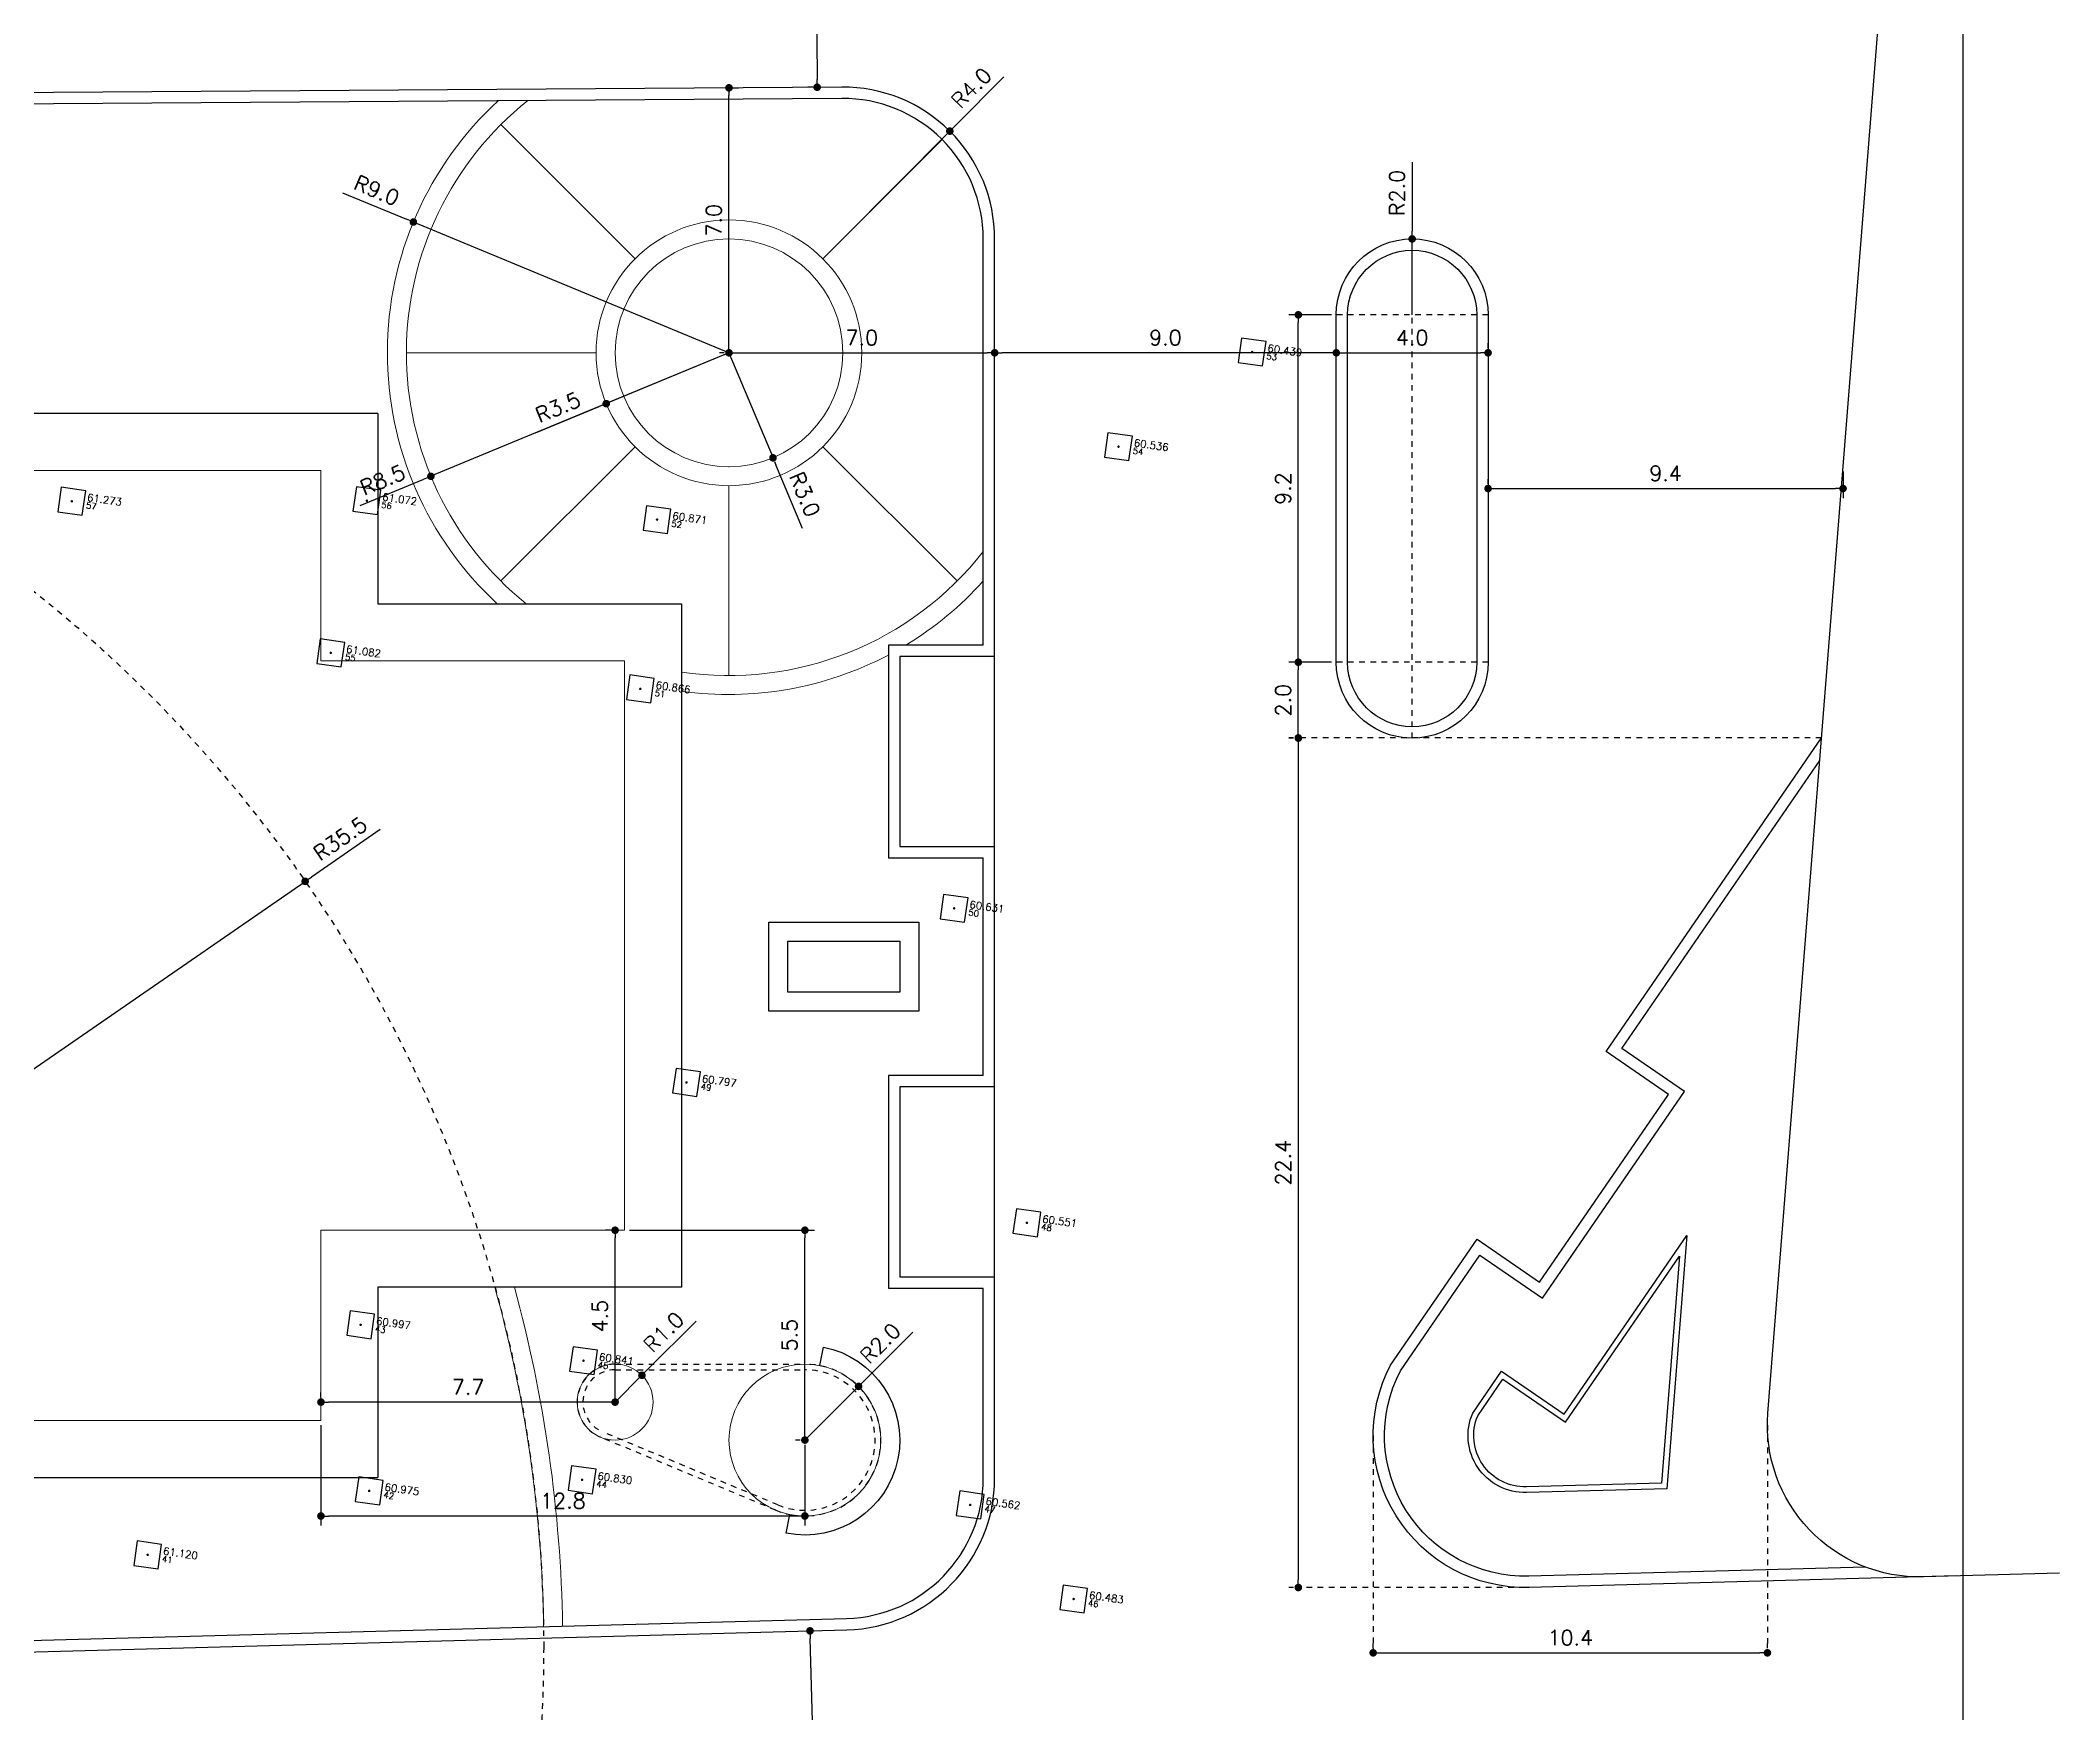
# Model space of a CAD drawing. Extents: x 387222 to 388513, y 9633222 to 9634061.
# Drawn here: x 387808.3 to 387861.5, y 9633325.6 to 9633369.6 of the extents above; entities that cross this region are included whole.
import ezdxf

# ---------------------------------------------------------------- set-up
doc = ezdxf.new("R2010")
doc.units = 0
doc.header["$LTSCALE"] = 0.04921259842519685
doc.header["$PDSIZE"] = -2.5
doc.linetypes.add('ACAD_PROJEÇÃO', pattern=[0.2, 0.1, -0.1])
doc.layers.get('Defpoints').update_dxf_attribs({"color": 8})
for name, color, linetype in [('AI-Cotas', 12, 'Continuous'), ('BANCO', 2, 'Continuous'), ('MEIO-FIO', 3, 'Continuous'), ('P08', 8, 'Continuous'), ('P2', 2, 'Continuous'), ('PROJEÇÃO', 8, 'ACAD_PROJEÇÃO'), ('PT-COTA', 2, 'Continuous'), ('PT-DESC', 9, 'Continuous'), ('PT-PONTO', 1, 'Continuous')]:
    doc.layers.add(name, color=color, linetype=linetype)
doc.layers.add('ARQ_ALVENARIA', color=1, linetype='Continuous', lineweight=0)
doc.layers.add('ARQ_PISO', color=7, linetype='Continuous', lineweight=13)
doc.styles.add('ROMANS', font='ROMANS.shx')
doc.styles.add('RS200', font='romans.shx', dxfattribs={"height": 0.4})
doc.dimstyles.new('Cota 200', dxfattribs={"dimscale": 0.2, "dimtxt": 0.4, "dimasz": 1, "dimexe": 1.25, "dimexo": 0.625, "dimgap": 1, "dimtad": 1, "dimzin": 4, "dimdsep": 46, "dimtxsty": 'RS200', "dimblk": 'DOT', "dimcen": 0.1, "dimclrt": 2, "dimadec": 0, "dimazin": 0, "dimtfac": 1, "dimtix": 1, "dimtmove": 0, "dimatfit": 3, "dimldrblk": 'DOT', "dimfxl": 1, "dimarcsym": 0})

# ---------------------------------------------------------------- blocks, each defined once
blk = doc.blocks.new('MARCO')
at = {"color": 3}
blk.add_lwpolyline([(-2.5, -2.5), (2.5, -2.5), (2.5, 2.5), (-2.5, 2.5)], close=True, dxfattribs=at)
at = {"color": 1, "const_width": 0.25}
blk.add_lwpolyline([(-0.125, 0, 1), (0.125, 0, 1)], format="xyb", close=True, dxfattribs=at)
blk.add_point((0, 0))
at = {"layer": 'PT-COTA', "style": 'ROMANS'}
blk.add_attdef('COTA', (3.004277220703923, 0.5), '', height=1.5, dxfattribs=at)
at = {"layer": 'PT-DESC', "style": 'ROMANS', "flags": 8}
blk.add_attdef('DESC', (3.004277220703923, -2.3), '', height=1, dxfattribs=at)
at = {"layer": 'PT-PONTO', "style": 'ROMANS'}
blk.add_attdef('PONTO', (3.004277220703923, -1), '', height=1.25, dxfattribs=at)
blk = doc.blocks.new('_Dot')
at = {"color": 0, "linetype": 'ByBlock', "lineweight": -2}
blk.add_line((-0.5, 0), (-1, 0), dxfattribs=at)
at = {"color": 0, "linetype": 'ByBlock', "const_width": 0.5}
blk.add_lwpolyline([(-0.25, 0, 1), (0.25, 0, 1)], format="xyb", close=True, dxfattribs=at)
blk = doc.blocks.new('*D11')
at = {"layer": 'AI-Cotas', "color": 0, "lineweight": -2, "transparency": 16777216}
for p, q in [((387826.4427362485, 9633361.594900776), (387826.4427362485, 9633368.174200764)), ((387826.520118282, 9633368.374200763), (387826.6927362485, 9633368.374200763)), ((387826.3177362485, 9633361.394900776), (387826.1927362485, 9633361.394900776))]:
    blk.add_line(p, q, dxfattribs=at)
at = {"layer": 'Defpoints', "color": 0, "transparency": 16777216}
for p in [(387826.395118282, 9633368.374200763), (387826.4427362485, 9633368.374200763), (387826.4427362485, 9633361.394900776)]:
    blk.add_point(p, dxfattribs=at)
at = {"layer": 'AI-Cotas', "color": 0, "lineweight": -2, "transparency": 16777216, "xscale": 0.2, "yscale": 0.2, "zscale": 0.2}
for p, rotation in [((387826.4427362485, 9633368.374200763), 90), ((387826.4427362485, 9633361.394900776), 270)]:
    blk.add_blockref('_Dot', p, dxfattribs=dict(at, rotation=rotation))
at = {"layer": 'AI-Cotas', "color": 2, "transparency": 16777216, "insert": (387826.0427362469, 9633364.884550769), "char_height": 0.4, "attachment_point": 5, "rotation": 90, "style": 'RS200'}
blk.add_mtext('7.0', dxfattribs=at)
blk = doc.blocks.new('*D12')
at = {"layer": 'AI-Cotas', "color": 0, "lineweight": -2, "transparency": 16777216}
for p, q in [((387826.4427362485, 9633361.519900776), (387826.4427362485, 9633361.644900776)), ((387833.4427362485, 9633361.519900776), (387833.4427362485, 9633361.644900776)), ((387826.6427362485, 9633361.394900776), (387833.2427362485, 9633361.394900776))]:
    blk.add_line(p, q, dxfattribs=at)
at = {"layer": 'Defpoints', "color": 0, "transparency": 16777216}
for p in [(387826.4427362485, 9633361.394900776), (387833.4427362485, 9633361.394900776), (387833.4427362485, 9633361.394900776)]:
    blk.add_point(p, dxfattribs=at)
at = {"layer": 'AI-Cotas', "color": 0, "lineweight": -2, "transparency": 16777216, "xscale": 0.2, "yscale": 0.2, "zscale": 0.2, "rotation": 180}
blk.add_blockref('_Dot', (387826.4427362485, 9633361.394900776), dxfattribs=at)
at = {"layer": 'AI-Cotas', "color": 0, "lineweight": -2, "transparency": 16777216, "xscale": 0.2, "yscale": 0.2, "zscale": 0.2}
blk.add_blockref('_Dot', (387833.4427362485, 9633361.394900776), dxfattribs=at)
at = {"layer": 'AI-Cotas', "color": 2, "transparency": 16777216, "insert": (387829.9427362485, 9633361.794900777), "char_height": 0.4, "attachment_point": 5, "style": 'RS200'}
blk.add_mtext('7.0', dxfattribs=at)
blk = doc.blocks.new('*D13')
at = {"layer": 'AI-Cotas', "color": 0, "lineweight": -2, "transparency": 16777216}
for p, q in [((387833.6843019566, 9633368.665504316), (387832.40243637, 9633367.374863058)), ((387829.4427362448, 9633364.39490078), (387832.2614982687, 9633367.232960092))]:
    blk.add_line(p, q, dxfattribs=at)
at = {"layer": 'Defpoints', "color": 0, "transparency": 16777216}
for p in [(387832.2614982687, 9633367.232960092), (387829.4427362448, 9633364.39490078)]:
    blk.add_point(p, dxfattribs=at)
at = {"layer": 'AI-Cotas', "color": 0, "lineweight": -2, "transparency": 16777216, "xscale": 0.2, "yscale": 0.2, "zscale": 0.2, "rotation": 225.1954540885216}
blk.add_blockref('_Dot', (387832.2614982687, 9633367.232960092), dxfattribs=at)
at = {"layer": 'AI-Cotas', "color": 2, "transparency": 16777216, "insert": (387832.8300322816, 9633368.373011373), "char_height": 0.4, "attachment_point": 5, "rotation": 45.19545408852163, "style": 'RS200'}
blk.add_mtext('R4.0', dxfattribs=at)
blk = doc.blocks.new('*D14')
at = {"layer": 'AI-Cotas', "color": 0, "lineweight": -2, "transparency": 16777216}
for p, q in [((387826.4427362545, 9633361.394900773), (387823.2091578855, 9633360.055508763)), ((387821.3438011138, 9633359.282852693), (387823.0243819784, 9633359.978972076))]:
    blk.add_line(p, q, dxfattribs=at)
at = {"layer": 'Defpoints', "color": 0, "transparency": 16777216}
for p in [(387826.4427362545, 9633361.394900773), (387823.2091578855, 9633360.055508763)]:
    blk.add_point(p, dxfattribs=at)
at = {"layer": 'AI-Cotas', "color": 0, "lineweight": -2, "transparency": 16777216, "xscale": 0.2, "yscale": 0.2, "zscale": 0.2, "rotation": 22.49999991658616}
blk.add_blockref('_Dot', (387823.2091578855, 9633360.055508763), dxfattribs=at)
at = {"layer": 'AI-Cotas', "color": 2, "transparency": 16777216, "insert": (387821.93863022, 9633359.962195855), "char_height": 0.4, "attachment_point": 5, "rotation": 22.499999916586166, "style": 'RS200'}
blk.add_mtext('R3.5', dxfattribs=at)
blk = doc.blocks.new('*D15')
at = {"layer": 'AI-Cotas', "color": 0, "lineweight": -2, "transparency": 16777216}
for p, q in [((387826.4427362443, 9633361.394900784), (387827.6031836481, 9633358.628429769)), ((387828.3841831684, 9633356.766550869), (387827.6805468076, 9633358.443998368))]:
    blk.add_line(p, q, dxfattribs=at)
at = {"layer": 'Defpoints', "color": 0, "transparency": 16777216}
for p in [(387826.4427362443, 9633361.394900784), (387827.6031836481, 9633358.628429769)]:
    blk.add_point(p, dxfattribs=at)
at = {"layer": 'AI-Cotas', "color": 0, "lineweight": -2, "transparency": 16777216, "xscale": 0.2, "yscale": 0.2, "zscale": 0.2, "rotation": 112.7565136946355}
blk.add_blockref('_Dot', (387827.6031836481, 9633358.628429769), dxfattribs=at)
at = {"layer": 'AI-Cotas', "color": 2, "transparency": 16777216, "insert": (387828.4399093688, 9633357.667785238), "char_height": 0.4, "attachment_point": 5, "rotation": 292.7565136946355, "style": 'RS200'}
blk.add_mtext('R3.0', dxfattribs=at)
blk = doc.blocks.new('*D16')
at = {"layer": 'AI-Cotas', "color": 0, "lineweight": -2, "transparency": 16777216}
for p, q in [((387816.2624636847, 9633365.611707738), (387817.9430445503, 9633364.915588357)), ((387826.4427362531, 9633361.394900803), (387818.1278204573, 9633364.83905167))]:
    blk.add_line(p, q, dxfattribs=at)
at = {"layer": 'Defpoints', "color": 0, "transparency": 16777216}
for p in [(387818.1278204573, 9633364.83905167), (387826.4427362531, 9633361.394900803)]:
    blk.add_point(p, dxfattribs=at)
at = {"layer": 'AI-Cotas', "color": 0, "lineweight": -2, "transparency": 16777216, "xscale": 0.2, "yscale": 0.2, "zscale": 0.2, "rotation": 337.5000001377822}
blk.add_blockref('_Dot', (387818.1278204573, 9633364.83905167), dxfattribs=at)
at = {"layer": 'AI-Cotas', "color": 2, "transparency": 16777216, "insert": (387817.1634395365, 9633365.671468204), "char_height": 0.4, "attachment_point": 5, "rotation": 337.5000001377822, "style": 'RS200'}
blk.add_mtext('R9.0', dxfattribs=at)
blk = doc.blocks.new('*D17')
at = {"layer": 'AI-Cotas', "color": 0, "lineweight": -2, "transparency": 16777216}
for p, q in [((387826.4427362434, 9633361.394900778), (387818.5897602225, 9633358.1420916)), ((387816.7244034521, 9633357.369435525), (387818.4049843159, 9633358.065554913))]:
    blk.add_line(p, q, dxfattribs=at)
at = {"layer": 'Defpoints', "color": 0, "transparency": 16777216}
for p in [(387826.4427362434, 9633361.394900778), (387818.5897602225, 9633358.1420916)]:
    blk.add_point(p, dxfattribs=at)
at = {"layer": 'AI-Cotas', "color": 0, "lineweight": -2, "transparency": 16777216, "xscale": 0.2, "yscale": 0.2, "zscale": 0.2, "rotation": 22.50000003263429}
blk.add_blockref('_Dot', (387818.5897602225, 9633358.1420916), dxfattribs=at)
at = {"layer": 'AI-Cotas', "color": 2, "transparency": 16777216, "insert": (387817.3192325574, 9633358.048778689), "char_height": 0.4, "attachment_point": 5, "rotation": 22.500000032634293, "style": 'RS200'}
blk.add_mtext('R8.5', dxfattribs=at)
blk = doc.blocks.new('*D49')
at = {"layer": 'AI-Cotas', "color": 0, "lineweight": -2, "transparency": 16777216}
for p, q in [((387817.2512337156, 9633348.836769734), (387815.4408083037, 9633347.586825803)), ((387786.0625413936, 9633327.30364474), (387815.2762241755, 9633347.473194536))]:
    blk.add_line(p, q, dxfattribs=at)
at = {"layer": 'Defpoints', "color": 0, "transparency": 16777216}
for p in [(387815.2762241755, 9633347.473194536), (387786.0625413936, 9633327.30364474)]:
    blk.add_point(p, dxfattribs=at)
at = {"layer": 'AI-Cotas', "color": 0, "lineweight": -2, "transparency": 16777216, "xscale": 0.2, "yscale": 0.2, "zscale": 0.2, "rotation": 214.6217609972688}
blk.add_blockref('_Dot', (387815.2762241755, 9633347.473194536), dxfattribs=at)
at = {"layer": 'AI-Cotas', "color": 2, "transparency": 16777216, "insert": (387816.2010505414, 9633348.597781658), "char_height": 0.4, "attachment_point": 5, "rotation": 34.621760997268744, "style": 'RS200'}
blk.add_mtext('R35.5', dxfattribs=at)
blk = doc.blocks.new('*D68')
at = {"layer": 'AI-Cotas', "color": 0, "lineweight": -2, "transparency": 16777216}
for p, q in [((387823.3177362483, 9633338.284076395), (387823.1927362483, 9633338.284076395)), ((387823.4427362483, 9633333.956735156), (387823.4427362483, 9633338.084076395)), ((387823.3177362483, 9633333.756735157), (387823.1927362483, 9633333.756735157))]:
    blk.add_line(p, q, dxfattribs=at)
at = {"layer": 'Defpoints', "color": 0, "transparency": 16777216}
for p in [(387823.4427362483, 9633338.284076395), (387823.4427362483, 9633338.284076395), (387823.4427362483, 9633333.756735157)]:
    blk.add_point(p, dxfattribs=at)
at = {"layer": 'AI-Cotas', "color": 0, "lineweight": -2, "transparency": 16777216, "xscale": 0.2, "yscale": 0.2, "zscale": 0.2}
for p, rotation in [((387823.4427362483, 9633338.284076395), 90), ((387823.4427362483, 9633333.756735157), 270)]:
    blk.add_blockref('_Dot', p, dxfattribs=dict(at, rotation=rotation))
at = {"layer": 'AI-Cotas', "color": 2, "transparency": 16777216, "insert": (387823.0427362467, 9633336.020405777), "char_height": 0.4, "attachment_point": 5, "rotation": 90, "style": 'RS200'}
blk.add_mtext('4.5', dxfattribs=at)
blk = doc.blocks.new('*D69')
at = {"layer": 'AI-Cotas', "color": 0, "lineweight": -2, "transparency": 16777216}
for p, q in [((387815.6927362485, 9633333.881735157), (387815.6927362485, 9633334.006735157)), ((387823.4427362483, 9633333.881735157), (387823.4427362483, 9633334.006735157)), ((387823.2427362483, 9633333.756735157), (387815.8927362485, 9633333.756735157))]:
    blk.add_line(p, q, dxfattribs=at)
at = {"layer": 'Defpoints', "color": 0, "transparency": 16777216}
for p in [(387815.6927362485, 9633333.756735157), (387815.6927362485, 9633333.756735157), (387823.4427362483, 9633333.756735157)]:
    blk.add_point(p, dxfattribs=at)
at = {"layer": 'AI-Cotas', "color": 0, "lineweight": -2, "transparency": 16777216, "xscale": 0.2, "yscale": 0.2, "zscale": 0.2, "rotation": 180}
blk.add_blockref('_Dot', (387815.6927362485, 9633333.756735157), dxfattribs=at)
at = {"layer": 'AI-Cotas', "color": 0, "lineweight": -2, "transparency": 16777216, "xscale": 0.2, "yscale": 0.2, "zscale": 0.2}
blk.add_blockref('_Dot', (387823.4427362483, 9633333.756735157), dxfattribs=at)
at = {"layer": 'AI-Cotas', "color": 2, "transparency": 16777216, "insert": (387819.5677362484, 9633334.156735158), "char_height": 0.4, "attachment_point": 5, "style": 'RS200'}
blk.add_mtext('7.7', dxfattribs=at)
blk = doc.blocks.new('*D70')
at = {"layer": 'AI-Cotas', "color": 0, "lineweight": -2, "transparency": 16777216}
for p, q in [((387823.8177362485, 9633338.284076395), (387828.692736249, 9633338.284076395)), ((387828.442736249, 9633332.956735156), (387828.442736249, 9633338.084076395)), ((387828.317736249, 9633332.756735157), (387828.192736249, 9633332.756735157))]:
    blk.add_line(p, q, dxfattribs=at)
at = {"layer": 'Defpoints', "color": 0, "transparency": 16777216}
for p in [(387823.6927362485, 9633338.284076395), (387828.442736249, 9633338.284076395), (387828.442736249, 9633332.756735157)]:
    blk.add_point(p, dxfattribs=at)
at = {"layer": 'AI-Cotas', "color": 0, "lineweight": -2, "transparency": 16777216, "xscale": 0.2, "yscale": 0.2, "zscale": 0.2}
for p, rotation in [((387828.442736249, 9633338.284076395), 90), ((387828.442736249, 9633332.756735157), 270)]:
    blk.add_blockref('_Dot', p, dxfattribs=dict(at, rotation=rotation))
at = {"layer": 'AI-Cotas', "color": 2, "transparency": 16777216, "insert": (387828.0427362474, 9633335.520405777), "char_height": 0.4, "attachment_point": 5, "rotation": 90, "style": 'RS200'}
blk.add_mtext('5.5', dxfattribs=at)
blk = doc.blocks.new('*D71')
at = {"layer": 'AI-Cotas', "color": 0, "lineweight": -2, "transparency": 16777216}
for p, q in [((387815.6927362485, 9633333.149076395), (387815.6927362485, 9633330.506735157)), ((387828.442736249, 9633332.631735157), (387828.442736249, 9633330.506735157)), ((387828.2427362489, 9633330.756735157), (387815.8927362485, 9633330.756735157))]:
    blk.add_line(p, q, dxfattribs=at)
at = {"layer": 'Defpoints', "color": 0, "transparency": 16777216}
for p in [(387815.6927362485, 9633333.274076395), (387828.442736249, 9633332.756735157), (387815.6927362485, 9633330.756735157)]:
    blk.add_point(p, dxfattribs=at)
at = {"layer": 'AI-Cotas', "color": 0, "lineweight": -2, "transparency": 16777216, "xscale": 0.2, "yscale": 0.2, "zscale": 0.2, "rotation": 180}
blk.add_blockref('_Dot', (387815.6927362485, 9633330.756735157), dxfattribs=at)
at = {"layer": 'AI-Cotas', "color": 0, "lineweight": -2, "transparency": 16777216, "xscale": 0.2, "yscale": 0.2, "zscale": 0.2}
blk.add_blockref('_Dot', (387828.442736249, 9633330.756735157), dxfattribs=at)
at = {"layer": 'AI-Cotas', "color": 2, "transparency": 16777216, "insert": (387822.0677362487, 9633331.156735158), "char_height": 0.4, "attachment_point": 5, "style": 'RS200'}
blk.add_mtext('12.8', dxfattribs=at)
blk = doc.blocks.new('*D72')
at = {"layer": 'AI-Cotas', "color": 0, "lineweight": -2, "transparency": 16777216}
for p, q in [((387825.5775252599, 9633335.891524218), (387824.2912643729, 9633334.605263293)), ((387823.4427362466, 9633333.756735139), (387824.1498430185, 9633334.463841934))]:
    blk.add_line(p, q, dxfattribs=at)
at = {"layer": 'Defpoints', "color": 0, "transparency": 16777216}
for p in [(387824.1498430185, 9633334.463841934), (387823.4427362466, 9633333.756735139)]:
    blk.add_point(p, dxfattribs=at)
at = {"layer": 'AI-Cotas', "color": 0, "lineweight": -2, "transparency": 16777216, "xscale": 0.2, "yscale": 0.2, "zscale": 0.2, "rotation": 225.0000008678319}
blk.add_blockref('_Dot', (387824.1498430185, 9633334.463841934), dxfattribs=at)
at = {"layer": 'AI-Cotas', "color": 2, "transparency": 16777216, "insert": (387824.7222627755, 9633335.601947142), "char_height": 0.4, "attachment_point": 5, "rotation": 45.00000086783188, "style": 'RS200'}
blk.add_mtext('R1.0', dxfattribs=at)
blk = doc.blocks.new('*D73')
at = {"layer": 'AI-Cotas', "color": 0, "lineweight": -2, "transparency": 16777216}
for p, q in [((387831.2846320709, 9633335.598630987), (387829.9983711671, 9633334.312370079)), ((387828.4427362513, 9633332.756735157), (387829.8569498109, 9633334.170948721))]:
    blk.add_line(p, q, dxfattribs=at)
at = {"layer": 'Defpoints', "color": 0, "transparency": 16777216}
for p in [(387829.8569498109, 9633334.170948721), (387828.4427362513, 9633332.756735157)]:
    blk.add_point(p, dxfattribs=at)
at = {"layer": 'AI-Cotas', "color": 0, "lineweight": -2, "transparency": 16777216, "xscale": 0.2, "yscale": 0.2, "zscale": 0.2, "rotation": 225.0000000943296}
blk.add_blockref('_Dot', (387829.8569498109, 9633334.170948721), dxfattribs=at)
at = {"layer": 'AI-Cotas', "color": 2, "transparency": 16777216, "insert": (387830.4293695828, 9633335.309053924), "char_height": 0.4, "attachment_point": 5, "rotation": 45.00000009432955, "style": 'RS200'}
blk.add_mtext('R2.0', dxfattribs=at)
blk = doc.blocks.new('*D74')
at = {"layer": 'AI-Cotas', "color": 0, "lineweight": -2, "transparency": 16777216}
for p, q in [((387828.7878468646, 9633319.934255145), (387828.5833707334, 9633327.531503892)), ((387828.7029445327, 9633327.734794587), (387828.8278992829, 9633327.73815768)), ((387828.9181825655, 9633319.73769064), (387829.0431373157, 9633319.741053734))]:
    blk.add_line(p, q, dxfattribs=at)
at = {"layer": 'Defpoints', "color": 0, "transparency": 16777216}
for p in [(387828.5779897826, 9633327.731431492), (387828.5779897826, 9633327.731431492), (387828.7932278154, 9633319.734327545)]:
    blk.add_point(p, dxfattribs=at)
at = {"layer": 'AI-Cotas', "color": 0, "lineweight": -2, "transparency": 16777216, "xscale": 0.2, "yscale": 0.2, "zscale": 0.2}
for p, rotation in [((387828.5779897826, 9633327.731431492), 91.54171490880434), ((387828.7932278154, 9633319.734327545), 271.5417149088043)]:
    blk.add_blockref('_Dot', p, dxfattribs=dict(at, rotation=rotation))
at = {"layer": 'AI-Cotas', "color": 2, "transparency": 16777216, "insert": (387829.0854639993, 9633323.743641421), "char_height": 0.4, "attachment_point": 5, "rotation": 271.54171490880435, "style": 'RS200'}
blk.add_mtext('8.0', dxfattribs=at)
blk = doc.blocks.new('*D76')
at = {"layer": 'AI-Cotas', "color": 0, "lineweight": -2, "transparency": 16777216}
for p, q in [((387828.5869820709, 9633376.389341483), (387828.46198498, 9633376.38848866)), ((387828.7133436782, 9633376.190198962), (387828.7651953141, 9633368.59037584)), ((387828.6415627404, 9633368.389527673), (387828.5165656494, 9633368.38867485))]:
    blk.add_line(p, q, dxfattribs=at)
at = {"layer": 'Defpoints', "color": 0, "transparency": 16777216}
for p in [(387828.7119791616, 9633376.390194306), (387828.7665598311, 9633368.390380496), (387828.7665598309, 9633368.390380496)]:
    blk.add_point(p, dxfattribs=at)
at = {"layer": 'AI-Cotas', "color": 0, "lineweight": -2, "transparency": 16777216, "xscale": 0.2, "yscale": 0.2, "zscale": 0.2}
for p, rotation in [((387828.7119791614, 9633376.390194306), 90.39090828289801), ((387828.7665598309, 9633368.390380496), 270.390908282898)]:
    blk.add_blockref('_Dot', p, dxfattribs=dict(at, rotation=rotation))
at = {"layer": 'AI-Cotas', "color": 2, "transparency": 16777216, "insert": (387829.1392601873, 9633372.393016435), "char_height": 0.4, "attachment_point": 5, "rotation": 270.390908282898, "style": 'RS200'}
blk.add_mtext('8.0', dxfattribs=at)
blk = doc.blocks.new('*D79')
at = {"layer": 'AI-Cotas', "color": 0, "lineweight": -2, "transparency": 16777216}
for p, q in [((387833.4427362485, 9633361.519900776), (387833.4427362485, 9633361.644900776)), ((387842.4427362485, 9633361.519900776), (387842.4427362485, 9633361.644900776)), ((387842.2427362485, 9633361.394900776), (387833.6427362485, 9633361.394900776))]:
    blk.add_line(p, q, dxfattribs=at)
at = {"layer": 'Defpoints', "color": 0, "transparency": 16777216}
for p in [(387833.4427362485, 9633361.394900776), (387833.4427362485, 9633361.394900776), (387842.4427362485, 9633361.394900776)]:
    blk.add_point(p, dxfattribs=at)
at = {"layer": 'AI-Cotas', "color": 0, "lineweight": -2, "transparency": 16777216, "xscale": 0.2, "yscale": 0.2, "zscale": 0.2, "rotation": 180}
blk.add_blockref('_Dot', (387833.4427362485, 9633361.394900776), dxfattribs=at)
at = {"layer": 'AI-Cotas', "color": 0, "lineweight": -2, "transparency": 16777216, "xscale": 0.2, "yscale": 0.2, "zscale": 0.2}
blk.add_blockref('_Dot', (387842.4427362485, 9633361.394900776), dxfattribs=at)
at = {"layer": 'AI-Cotas', "color": 2, "transparency": 16777216, "insert": (387837.9427362485, 9633361.794900777), "char_height": 0.4, "attachment_point": 5, "style": 'RS200'}
blk.add_mtext('9.0', dxfattribs=at)
blk = doc.blocks.new('*D80')
at = {"layer": 'AI-Cotas', "color": 0, "lineweight": -2, "transparency": 16777216}
for p, q in [((387846.4427362485, 9633357.944900777), (387846.4427362485, 9633358.069900777)), ((387846.6427362485, 9633357.819900777), (387855.5949964083, 9633357.819900777)), ((387855.7949964083, 9633358.269900776), (387855.7949964083, 9633357.569900777))]:
    blk.add_line(p, q, dxfattribs=at)
at = {"layer": 'Defpoints', "color": 0, "transparency": 16777216}
for p in [(387855.7949964083, 9633358.394900776), (387846.4427362485, 9633357.819900777), (387855.7949964083, 9633357.819900777)]:
    blk.add_point(p, dxfattribs=at)
at = {"layer": 'AI-Cotas', "color": 0, "lineweight": -2, "transparency": 16777216, "xscale": 0.2, "yscale": 0.2, "zscale": 0.2, "rotation": 180}
blk.add_blockref('_Dot', (387846.4427362485, 9633357.819900777), dxfattribs=at)
at = {"layer": 'AI-Cotas', "color": 0, "lineweight": -2, "transparency": 16777216, "xscale": 0.2, "yscale": 0.2, "zscale": 0.2}
blk.add_blockref('_Dot', (387855.7949964083, 9633357.819900777), dxfattribs=at)
at = {"layer": 'AI-Cotas', "color": 2, "transparency": 16777216, "insert": (387851.1188663284, 9633358.219900778), "char_height": 0.4, "attachment_point": 5, "style": 'RS200'}
blk.add_mtext('9.4', dxfattribs=at)
blk = doc.blocks.new('*D81')
at = {"layer": 'AI-Cotas', "color": 0, "lineweight": -2, "transparency": 16777216}
for p, q in [((387842.4427362485, 9633361.519900776), (387842.4427362485, 9633361.644900776)), ((387846.4427362485, 9633361.519900776), (387846.4427362485, 9633361.644900776)), ((387842.6427362485, 9633361.394900776), (387846.2427362485, 9633361.394900776))]:
    blk.add_line(p, q, dxfattribs=at)
at = {"layer": 'Defpoints', "color": 0, "transparency": 16777216}
for p in [(387842.4427362485, 9633361.394900776), (387846.4427362485, 9633361.394900776), (387846.4427362485, 9633361.394900776)]:
    blk.add_point(p, dxfattribs=at)
at = {"layer": 'AI-Cotas', "color": 0, "lineweight": -2, "transparency": 16777216, "xscale": 0.2, "yscale": 0.2, "zscale": 0.2, "rotation": 180}
blk.add_blockref('_Dot', (387842.4427362485, 9633361.394900776), dxfattribs=at)
at = {"layer": 'AI-Cotas', "color": 0, "lineweight": -2, "transparency": 16777216, "xscale": 0.2, "yscale": 0.2, "zscale": 0.2}
blk.add_blockref('_Dot', (387846.4427362485, 9633361.394900776), dxfattribs=at)
at = {"layer": 'AI-Cotas', "color": 2, "transparency": 16777216, "insert": (387844.4427362485, 9633361.794900777), "char_height": 0.4, "attachment_point": 5, "style": 'RS200'}
blk.add_mtext('4.0', dxfattribs=at)
blk = doc.blocks.new('*D82')
at = {"layer": 'AI-Cotas', "color": 0, "lineweight": -2, "transparency": 16777216}
for p, q in [((387844.4427362488, 9633366.413948389), (387844.4427362488, 9633364.594900768)), ((387844.4427362485, 9633362.394900776), (387844.4427362488, 9633364.394900769))]:
    blk.add_line(p, q, dxfattribs=at)
at = {"layer": 'Defpoints', "color": 0, "transparency": 16777216}
for p in [(387844.4427362488, 9633364.394900769), (387844.4427362485, 9633362.394900776)]:
    blk.add_point(p, dxfattribs=at)
at = {"layer": 'AI-Cotas', "color": 0, "lineweight": -2, "transparency": 16777216, "xscale": 0.2, "yscale": 0.2, "zscale": 0.2, "rotation": 270}
blk.add_blockref('_Dot', (387844.4427362488, 9633364.394900769), dxfattribs=at)
at = {"layer": 'AI-Cotas', "color": 2, "transparency": 16777216, "insert": (387844.0427362472, 9633365.60442458), "char_height": 0.4, "attachment_point": 5, "rotation": 90, "style": 'RS200'}
blk.add_mtext('R2.0', dxfattribs=at)
blk = doc.blocks.new('*D83')
at = {"layer": 'AI-Cotas', "color": 0, "lineweight": -2, "transparency": 16777216}
for p, q in [((387842.3177362485, 9633362.394900776), (387841.1927362485, 9633362.394900776)), ((387841.4427362485, 9633353.444900775), (387841.4427362485, 9633362.194900777)), ((387842.3177362485, 9633353.244900776), (387841.1927362485, 9633353.244900776))]:
    blk.add_line(p, q, dxfattribs=at)
at = {"layer": 'Defpoints', "color": 0, "transparency": 16777216}
for p in [(387841.4427362485, 9633362.394900776), (387842.4427362485, 9633362.394900776), (387842.4427362485, 9633353.244900776)]:
    blk.add_point(p, dxfattribs=at)
at = {"layer": 'AI-Cotas', "color": 0, "lineweight": -2, "transparency": 16777216, "xscale": 0.2, "yscale": 0.2, "zscale": 0.2}
for p, rotation in [((387841.4427362485, 9633362.394900776), 90), ((387841.4427362485, 9633353.244900776), 270)]:
    blk.add_blockref('_Dot', p, dxfattribs=dict(at, rotation=rotation))
at = {"layer": 'AI-Cotas', "color": 2, "transparency": 16777216, "insert": (387841.0427362469, 9633357.819900777), "char_height": 0.4, "attachment_point": 5, "rotation": 90, "style": 'RS200'}
blk.add_mtext('9.2', dxfattribs=at)
blk = doc.blocks.new('*D84')
at = {"layer": 'AI-Cotas', "color": 0, "lineweight": -2, "transparency": 16777216}
for p, q in [((387843.4150714953, 9633327.27811866), (387843.4150714953, 9633327.40311866)), ((387843.6150714953, 9633327.15311866), (387853.6026345521, 9633327.15311866)), ((387853.8026345521, 9633327.27811866), (387853.8026345521, 9633327.40311866))]:
    blk.add_line(p, q, dxfattribs=at)
at = {"layer": 'Defpoints', "color": 0, "transparency": 16777216}
for p in [(387843.4150714953, 9633327.15311866), (387853.8026345521, 9633327.15311866), (387853.8026345521, 9633327.15311866)]:
    blk.add_point(p, dxfattribs=at)
at = {"layer": 'AI-Cotas', "color": 0, "lineweight": -2, "transparency": 16777216, "xscale": 0.2, "yscale": 0.2, "zscale": 0.2, "rotation": 180}
blk.add_blockref('_Dot', (387843.4150714953, 9633327.15311866), dxfattribs=at)
at = {"layer": 'AI-Cotas', "color": 0, "lineweight": -2, "transparency": 16777216, "xscale": 0.2, "yscale": 0.2, "zscale": 0.2}
blk.add_blockref('_Dot', (387853.8026345521, 9633327.15311866), dxfattribs=at)
at = {"layer": 'AI-Cotas', "color": 2, "transparency": 16777216, "insert": (387848.6088530237, 9633327.553118661), "char_height": 0.4, "attachment_point": 5, "style": 'RS200'}
blk.add_mtext('10.4', dxfattribs=at)
blk = doc.blocks.new('*D85')
at = {"layer": 'AI-Cotas', "color": 0, "lineweight": -2, "transparency": 16777216}
for p, q in [((387841.3177362485, 9633351.251200968), (387841.1927362485, 9633351.251200968)), ((387841.4427362485, 9633351.05120097), (387841.4427362485, 9633329.073542597)), ((387841.3177362485, 9633328.873542598), (387841.1927362485, 9633328.873542598))]:
    blk.add_line(p, q, dxfattribs=at)
at = {"layer": 'Defpoints', "color": 0, "transparency": 16777216}
for p in [(387841.4427362485, 9633351.251200968), (387841.4427362485, 9633328.873542598), (387841.4427362485, 9633328.873542598)]:
    blk.add_point(p, dxfattribs=at)
at = {"layer": 'AI-Cotas', "color": 0, "lineweight": -2, "transparency": 16777216, "xscale": 0.2, "yscale": 0.2, "zscale": 0.2}
for p, rotation in [((387841.4427362485, 9633351.251200968), 90), ((387841.4427362485, 9633328.873542598), 270)]:
    blk.add_blockref('_Dot', p, dxfattribs=dict(at, rotation=rotation))
at = {"layer": 'AI-Cotas', "color": 2, "transparency": 16777216, "insert": (387841.0427362469, 9633340.062371783), "char_height": 0.4, "attachment_point": 5, "rotation": 90, "style": 'RS200'}
blk.add_mtext('22.4', dxfattribs=at)
blk = doc.blocks.new('*D86')
at = {"layer": 'AI-Cotas', "color": 0, "lineweight": -2, "transparency": 16777216}
for p, q in [((387841.3177362485, 9633353.244900776), (387841.1927362485, 9633353.244900776)), ((387841.4427362485, 9633351.444900775), (387841.4427362485, 9633353.044900777)), ((387841.3177362485, 9633351.244900776), (387841.1927362485, 9633351.244900776))]:
    blk.add_line(p, q, dxfattribs=at)
at = {"layer": 'Defpoints', "color": 0, "transparency": 16777216}
for p in [(387841.4427362485, 9633353.244900776), (387841.4427362485, 9633353.244900776), (387841.4427362485, 9633351.244900776)]:
    blk.add_point(p, dxfattribs=at)
at = {"layer": 'AI-Cotas', "color": 0, "lineweight": -2, "transparency": 16777216, "xscale": 0.2, "yscale": 0.2, "zscale": 0.2}
for p, rotation in [((387841.4427362485, 9633353.244900776), 90), ((387841.4427362485, 9633351.244900776), 270)]:
    blk.add_blockref('_Dot', p, dxfattribs=dict(at, rotation=rotation))
at = {"layer": 'AI-Cotas', "color": 2, "transparency": 16777216, "insert": (387841.0427362469, 9633352.244900776), "char_height": 0.4, "attachment_point": 5, "rotation": 90, "style": 'RS200'}
blk.add_mtext('2.0', dxfattribs=at)

msp = doc.modelspace()

# ---------------------------------------------------------------- linework, layer by layer
msp.add_lwpolyline([(387858.9517112991, 9633314.76413763), (387734.9517112991, 9633314.76413763), (387734.9517112991, 9633378.76413763), (387858.9517112991, 9633378.76413763)], close=True)
for p in [(387840.2253736241, 9633361.415948413, 60.4385834), (387836.7046516591, 9633358.922614919), (387809.1268633031, 9633357.484132363, 61.8069496), (387816.9037149211, 9633357.499886628, 61.0716591), (387824.5474462707, 9633357.00117158), (387815.9507220758, 9633353.490155473, 61.8069496), (387824.1073065344, 9633352.541650563, 61.8069496), (387832.3748007878, 9633346.762738105), (387825.3234492093, 9633342.176097633), (387834.2921854986, 9633338.480530072), (387816.7390597437, 9633335.7938422, 60.9966202), (387822.6154591402, 9633334.848007407, 60.8407021), (387822.5724629827, 9633331.710685462), (387816.9641693118, 9633331.418659711, 60.9747238), (387832.7980858677, 9633331.048984317), (387811.1271830474, 9633329.73326477), (387835.5272205258, 9633328.57426764, 60.4826164)]:
    msp.add_point(p)
at = {"layer": 'ARQ_ALVENARIA'}
msp.add_lwpolyline([(387807.6927362485, 9633333.274076395), (387807.6927362485, 9633340.784076395), (387787.6927362485, 9633340.784076395), (387787.6927362485, 9633350.784076395), (387807.6927362485, 9633350.784076395), (387807.6927362485, 9633358.294076394), (387815.6927362485, 9633358.294076394), (387815.6927362485, 9633353.284076395), (387823.6927362485, 9633353.284076395), (387823.6927362485, 9633338.284076395), (387815.6927362485, 9633338.284076395), (387815.6927362485, 9633333.274076395)], close=True, dxfattribs=at)
at = {"layer": 'ARQ_PISO'}
for points in [[(387826.4427362485, 9633364.894900776), (387826.4427362485, 9633368.074518668)], [(387823.9678625144, 9633363.869774511), (387820.4323286088, 9633367.405308418)], [(387828.9176099826, 9633363.869774511), (387832.059031339, 9633367.011195868)], [(387822.9427362485, 9633361.394900776), (387817.9427362485, 9633361.394900776)], [(387829.9427362485, 9633361.394900776), (387833.1427362485, 9633361.394900776)], [(387823.9678625144, 9633358.920027042), (387820.4323286088, 9633355.384493135)], [(387828.9176099824, 9633358.920027042), (387832.4531438882, 9633355.384493135)], [(387826.4427362485, 9633358.394900776), (387826.4427362485, 9633358.383753406)], [(387826.4427362485, 9633357.894900776), (387826.4427362485, 9633352.894900776)]]:
    msp.add_lwpolyline(points, dxfattribs=at)
for points in [[(387821.5584497984, 9633327.84261274, 0.06387474528999385), (387820.2732329391, 9633336.784076395, 0.06387474528999385)], [(387822.0583026904, 9633327.856066028, 0.06286829671052556), (387820.791800189, 9633336.784076395, 0.06286829671052556)]]:
    msp.add_lwpolyline(points, format="xyb", dxfattribs=at)
for centre, radius in [((387826.4427362485, 9633361.394900776), 3.5), ((387826.4427362485, 9633361.394900776), 3), ((387823.4427362483, 9633333.756735157), 1.000000003457503), ((387828.442736249, 9633332.756735157), 1.999999999349355)]:
    msp.add_circle(centre, radius, dxfattribs=at)
for radius, start, end in [(9, 132.47495431865, 227.2680268252938), (8.5, 128.5944088452413, 231.0544838473934), (8.5, 261.5434806654841, 322.0209014708049), (9, 301.1788355478723, 318.1114030857735), (9, 262.0164438547562, 297.8181392864007)]:
    msp.add_arc((387826.4427362485, 9633361.394900776), radius, start, end, dxfattribs=at)
at = {"layer": 'BANCO'}
for points in [[(387827.4927362485, 9633346.394900776), (387831.4427362485, 9633346.394900776), (387831.4427362485, 9633344.056735158), (387827.4927362485, 9633344.056735158)], [(387827.9927362485, 9633345.894900776), (387830.9427362485, 9633345.894900776), (387830.9427362485, 9633344.556735158), (387827.9927362485, 9633344.556735158)]]:
    msp.add_lwpolyline(points, close=True, dxfattribs=at)
msp.add_lwpolyline([(387828.8349685279, 9633334.717896506), (387828.9330265953, 9633335.208186844, -0.9999803066172323), (387827.9524459225, 9633330.305283466), (387828.0505039894, 9633330.795573803)], format="xyb", dxfattribs=at)
at = {"layer": 'MEIO-FIO'}
for points in [[(387861.5006722277, 9633329.25120097), (387857.9102535744, 9633329.154566653, -0.4456637280809655), (387853.8151934777, 9633333.469841985), (387856.900568421, 9633372.313683797), (387860.0701073026, 9633392.938141175)], [(387833.4427362485, 9633353.394900776), (387833.4427362485, 9633364.394900778, 0.4162132811291851), (387829.4154459137, 9633368.394807681), (387748.9154459137, 9633367.845576912, 0.4122166672577791), (387744.9427362485, 9633363.845670009), (387744.9427362485, 9633329.589537188, 0.4221168745665058), (387749.0503552658, 9633325.590985183), (387762.417027701, 9633325.950742451)], [(387833.1427362485, 9633353.694900777), (387833.1427362485, 9633364.394900778, 0.4162132811301987), (387829.4174926889, 9633368.094814664), (387748.9174926889, 9633367.545583894, 0.4122166672672322), (387745.2427362485, 9633363.845670009), (387745.2427362485, 9633329.589537188, 0.4221168746638395), (387749.0422838395, 9633325.890876582), (387762.2847371891, 9633326.24729056)], [(387846.4427362485, 9633353.244900776, -0.4142135623730951), (387844.4427362485, 9633351.244900776), (387844.4427362485, 9633351.244900776, -0.414213562373095), (387842.4427362485, 9633353.244900776), (387842.4427362485, 9633362.394900776, -0.4142135623730951), (387844.4427362485, 9633364.394900776), (387844.4427362485, 9633364.394900776, -0.4142135623730951), (387846.4427362485, 9633362.394900776), (387846.4427362485, 9633353.244900776)], [(387858.786852459, 9633329.17815987), (387847.522690516, 9633328.874990592, -0.5730469383828392), (387843.8740559325, 9633334.733975017), (387846.1520628303, 9633338.048046058), (387847.8002434759, 9633336.91512922), (387851.1989939887, 9633341.859671155), (387849.550813343, 9633342.992587993), (387855.2275707534, 9633351.251200968)], [(387856.3828639318, 9633329.413566362), (387847.5146190891, 9633329.174881993, -0.5714824620278718), (387844.1315560294, 9633334.578982772), (387846.2293524029, 9633337.630881434), (387847.877533047, 9633336.497964598), (387851.6161586111, 9633341.936960727), (387849.9679779657, 9633343.069877565), (387855.1800078166, 9633350.65239946)], [(387851.6785892568, 9633338.144005343), (387851.1487487051, 9633331.473489458), (387847.4554286253, 9633331.374085596, -0.5483482832905943), (387846.0385500761, 9633333.469519764), (387846.7961425909, 9633334.571674204), (387848.4443232352, 9633333.438757366), (387851.6785892572, 9633338.144005343)], [(387804.2927362961, 9633327.0778061), (387829.550355269, 9633327.757602219, 0.4063541719635154), (387833.4427362485, 9633331.756154224), (387833.4427362485, 9633337.056735158)], [(387804.4088839552, 9633327.381040793), (387829.5422838427, 9633328.05749362, 0.4063541720594977), (387833.1427362485, 9633331.756154224), (387833.1427362485, 9633336.756735157)]]:
    msp.add_lwpolyline(points, format="xyb", dxfattribs=at)
for points in [[(387846.1427362485, 9633353.244900776, -0.4142135622467347), (387844.4427362485, 9633351.544900777, -0.4142135622467347), (387842.7427362485, 9633353.244900776), (387842.7427362485, 9633362.394900776, -0.4142135622467347), (387844.4427362485, 9633364.094900776, -0.4142135622467347), (387846.1427362485, 9633362.394900776)], [(387851.4846755415, 9633337.59709421), (387851.0098982721, 9633331.619806688), (387847.4513929118, 9633331.524031296, -0.5449361616701223), (387846.1706342372, 9633333.396874148), (387846.8347873765, 9633334.363091892), (387848.4829680207, 9633333.230175056)]]:
    msp.add_lwpolyline(points, format="xyb", close=True, dxfattribs=at)
for points in [[(387833.1427362485, 9633353.694900777), (387830.6427362485, 9633353.694900777), (387830.6427362485, 9633348.094900776), (387833.1427362485, 9633348.094900776)], [(387833.4427362485, 9633353.394900776), (387830.9427362485, 9633353.394900776), (387830.9427362485, 9633348.394900776), (387833.4427362485, 9633348.394900776)], [(387833.4427362485, 9633342.056735158), (387833.4427362485, 9633348.394900776)], [(387833.1427362485, 9633342.356735159), (387833.1427362485, 9633348.094900776)], [(387833.1427362485, 9633342.356735159), (387830.6427362485, 9633342.356735159), (387830.6427362485, 9633336.756735157), (387833.1427362485, 9633336.756735157)], [(387833.4427362485, 9633342.056735158), (387830.9427362485, 9633342.056735158), (387830.9427362485, 9633337.056735158), (387833.4427362485, 9633337.056735158)]]:
    msp.add_lwpolyline(points, dxfattribs=at)
at = {"layer": 'P08'}
for points in [[(387833.4427362485, 9633348.394900776), (387833.4427362485, 9633353.394900776)], [(387833.4427362485, 9633337.056735158), (387833.4427362485, 9633342.056735158)]]:
    msp.add_lwpolyline(points, dxfattribs=at)
at = {"layer": 'P2'}
for p, q in [((387817.1927362485, 9633359.794076394), (387806.1927362485, 9633359.794076394)), ((387805.2927362485, 9633331.774076395), (387817.1927362485, 9633331.774076395))]:
    msp.add_line(p, q, dxfattribs=at)
msp.add_lwpolyline([(387817.1927362485, 9633359.794076394), (387817.1927362485, 9633354.784076395), (387825.1927362485, 9633354.784076395), (387825.1927362485, 9633336.784076395), (387817.1927362485, 9633336.784076395), (387817.1927362485, 9633331.774076395)], dxfattribs=at)
at = {"layer": 'PROJEÇÃO', "ltscale": 30}
for points in [[(387844.4427362485, 9633351.244900776), (387844.4427362485, 9633364.394900776)], [(387846.4427362485, 9633362.394900776), (387842.4427362485, 9633362.394900776)], [(387846.4427362485, 9633353.244900776), (387842.4427362485, 9633353.244900776)], [(387855.2275707531, 9633351.251200968), (387841.4427362485, 9633351.251200968)], [(387843.4150714953, 9633332.873542598), (387843.4150714953, 9633327.15311866)], [(387853.8026345521, 9633333.15311866), (387853.8026345521, 9633327.15311866)], [(387847.4150714948, 9633328.873542598), (387841.4427362485, 9633328.873542598)]]:
    msp.add_lwpolyline(points, dxfattribs=at)
for points in [[(387823.4427362484, 9633334.756735157), (387828.4427362484, 9633334.756735157, -1.219803902719334), (387827.6735054792, 9633330.910581311), (387823.0581208639, 9633332.833658235, -0.8198039027180246)], [(387823.4427362484, 9633334.606735157), (387828.4427362484, 9633334.606735157, -1.219803902719336), (387827.7311977869, 9633331.04904285), (387823.1158131715, 9633332.972119773, -0.8198039027179684)]]:
    msp.add_lwpolyline(points, format="xyb", close=True, dxfattribs=at)
msp.add_circle((387786.0625413963, 9633327.30364475), 35.5, dxfattribs=at)

# ---------------------------------------------------------------- block references
at = {"xscale": 0.13, "yscale": 0.13, "zscale": 0.13, "rotation": 351.9382576196968}
for p, values in [((387840.2253736241, 9633361.415948413, 60.4385834), {'COTA': '60.439', 'PONTO': '53'}), ((387836.7046516591, 9633358.922614919), {'COTA': '60.536', 'PONTO': '54'}), ((387809.1268633031, 9633357.484132363, 61.8069496), {'COTA': '61.273', 'PONTO': '57'}), ((387816.9036589595, 9633357.499590904, 61.8069496), {'COTA': '61.072', 'PONTO': '56'}), ((387824.5474462707, 9633357.00117158), {'COTA': '60.871', 'PONTO': '52'}), ((387815.9507220758, 9633353.490155473, 61.8069496), {'COTA': '61.082', 'PONTO': '55'}), ((387824.1073065344, 9633352.541650563, 61.8069496), {'COTA': '60.866', 'PONTO': '51'}), ((387832.3748007878, 9633346.762738105), {'COTA': '60.631', 'PONTO': '50'}), ((387825.3234492093, 9633342.176097633), {'COTA': '60.797', 'PONTO': '49'}), ((387834.2921854986, 9633338.480530072), {'COTA': '60.551', 'PONTO': '48'}), ((387816.7390597437, 9633335.7938422, 60.9966202), {'COTA': '60.997', 'PONTO': '43'}), ((387822.6122412581, 9633334.848463187, 61.8069496), {'COTA': '60.841', 'PONTO': '45'}), ((387816.9641693118, 9633331.418659711, 60.9747238), {'COTA': '60.975', 'PONTO': '42'}), ((387822.5724629827, 9633331.710685462), {'COTA': '60.830', 'PONTO': '44'}), ((387832.7980858677, 9633331.048984317), {'COTA': '60.562', 'PONTO': '47'}), ((387811.1271830474, 9633329.73326477), {'COTA': '61.120', 'PONTO': '41'}), ((387835.5235468638, 9633328.57150554), {'COTA': '60.483', 'PONTO': '46'})]:
    msp.add_blockref('MARCO', p, dxfattribs=at).add_auto_attribs(values)

# ---------------------------------------------------------------- dimensions: what is measured, and where the dimension line sits
at = {"layer": 'AI-Cotas'}
for p1, p2, distance, picture, middle in [((387828.7119791617, 9633376.390194306), (387828.7665598312, 9633368.390380498), -3.037395820633606e-10, '*D76', (387829.1392601873, 9633372.393016435)), ((387842.4427362485, 9633361.394900776), (387833.4427362485, 9633361.394900776), 0, '*D79', (387837.9427362485, 9633361.794900777)), ((387828.7932278154, 9633319.734327545), (387828.5779897826, 9633327.73143149), -5.011402446893365e-11, '*D74', (387829.0854639993, 9633323.743641421))]:
    dim = msp.add_aligned_dim(p1=p1, p2=p2, distance=distance, dimstyle='Cota 200', override={"dimdec": 1}, dxfattribs=at)
    dim.commit()
    dim.dimension.update_dxf_attribs({"geometry": picture, "text_midpoint": middle})
for center, mpoint, picture, middle in [((387829.4427362448, 9633364.39490078), (387832.2614982687, 9633367.232960092), '*D13', (387832.8300322816, 9633368.373011373)), ((387844.4427362485, 9633362.394900776), (387844.4427362488, 9633364.394900769), '*D82', (387844.0427362472, 9633365.60442458)), ((387826.4427362531, 9633361.394900803), (387818.1278204573, 9633364.83905167), '*D16', (387817.1634395365, 9633365.671468204)), ((387826.4427362434, 9633361.394900778), (387818.5897602225, 9633358.1420916), '*D17', (387817.3192325574, 9633358.048778689)), ((387826.4427362545, 9633361.394900773), (387823.2091578855, 9633360.055508763), '*D14', (387821.93863022, 9633359.962195855)), ((387826.4427362443, 9633361.394900784), (387827.6031836481, 9633358.628429769), '*D15', (387828.4399093688, 9633357.667785238)), ((387786.0625413936, 9633327.30364474), (387815.2762241755, 9633347.473194536), '*D49', (387816.2010505414, 9633348.597781658)), ((387823.4427362466, 9633333.756735139), (387824.1498430185, 9633334.463841934), '*D72', (387824.7222627755, 9633335.601947142)), ((387828.4427362513, 9633332.756735157), (387829.8569498109, 9633334.170948721), '*D73', (387830.4293695828, 9633335.309053924))]:
    dim = msp.add_radius_dim(center=center, mpoint=mpoint, dimstyle='Cota 200', override={"dimdec": 1}, dxfattribs=at)
    dim.commit()
    dim.dimension.update_dxf_attribs({"geometry": picture, "text_midpoint": middle})
for base, p1, p2, picture, middle in [((387826.4427362485, 9633368.374200763), (387826.4427362485, 9633361.394900776), (387826.395118282, 9633368.374200763), '*D11', (387826.0427362469, 9633364.884550769)), ((387841.4427362485, 9633362.394900776), (387842.4427362485, 9633353.244900776), (387842.4427362485, 9633362.394900776), '*D83', (387841.0427362469, 9633357.819900777)), ((387841.4427362485, 9633353.244900776), (387841.4427362485, 9633351.244900776), (387841.4427362485, 9633353.244900776), '*D86', (387841.0427362469, 9633352.244900776)), ((387841.4427362485, 9633328.873542598), (387841.4427362485, 9633351.251200968), (387841.4427362485, 9633328.873542598), '*D85', (387841.0427362469, 9633340.062371783)), ((387823.4427362483, 9633338.284076395), (387823.4427362483, 9633333.756735157), (387823.4427362483, 9633338.284076395), '*D68', (387823.0427362467, 9633336.020405777)), ((387828.442736249, 9633338.284076395), (387828.442736249, 9633332.756735157), (387823.6927362485, 9633338.284076395), '*D70', (387828.0427362474, 9633335.520405777))]:
    dim = msp.add_linear_dim(base=base, p1=p1, p2=p2, angle=90, dimstyle='Cota 200', override={"dimdec": 1}, dxfattribs=at)
    dim.commit()
    dim.dimension.update_dxf_attribs({"geometry": picture, "text_midpoint": middle})
for base, p1, p2, picture, middle in [((387833.4427362485, 9633361.394900776), (387826.4427362485, 9633361.394900776), (387833.4427362485, 9633361.394900776), '*D12', (387829.9427362485, 9633361.794900777)), ((387846.4427362485, 9633361.394900776), (387842.4427362485, 9633361.394900776), (387846.4427362485, 9633361.394900776), '*D81', (387844.4427362485, 9633361.794900777)), ((387855.7949964083, 9633357.819900777), (387846.4427362485, 9633357.819900777), (387855.7949964083, 9633358.394900776), '*D80', (387851.1188663284, 9633358.219900778)), ((387815.6927362485, 9633333.756735157), (387823.4427362483, 9633333.756735157), (387815.6927362485, 9633333.756735157), '*D69', (387819.5677362484, 9633334.156735158)), ((387815.6927362485, 9633330.756735157), (387828.442736249, 9633332.756735157), (387815.6927362485, 9633333.274076395), '*D71', (387822.0677362487, 9633331.156735158)), ((387853.8026345521, 9633327.15311866), (387843.4150714953, 9633327.15311866), (387853.8026345521, 9633327.15311866), '*D84', (387848.6088530237, 9633327.553118661))]:
    dim = msp.add_linear_dim(base=base, p1=p1, p2=p2, dimstyle='Cota 200', override={"dimdec": 1}, dxfattribs=at)
    dim.commit()
    dim.dimension.update_dxf_attribs({"geometry": picture, "text_midpoint": middle})

doc.saveas('drawing.dxf')
